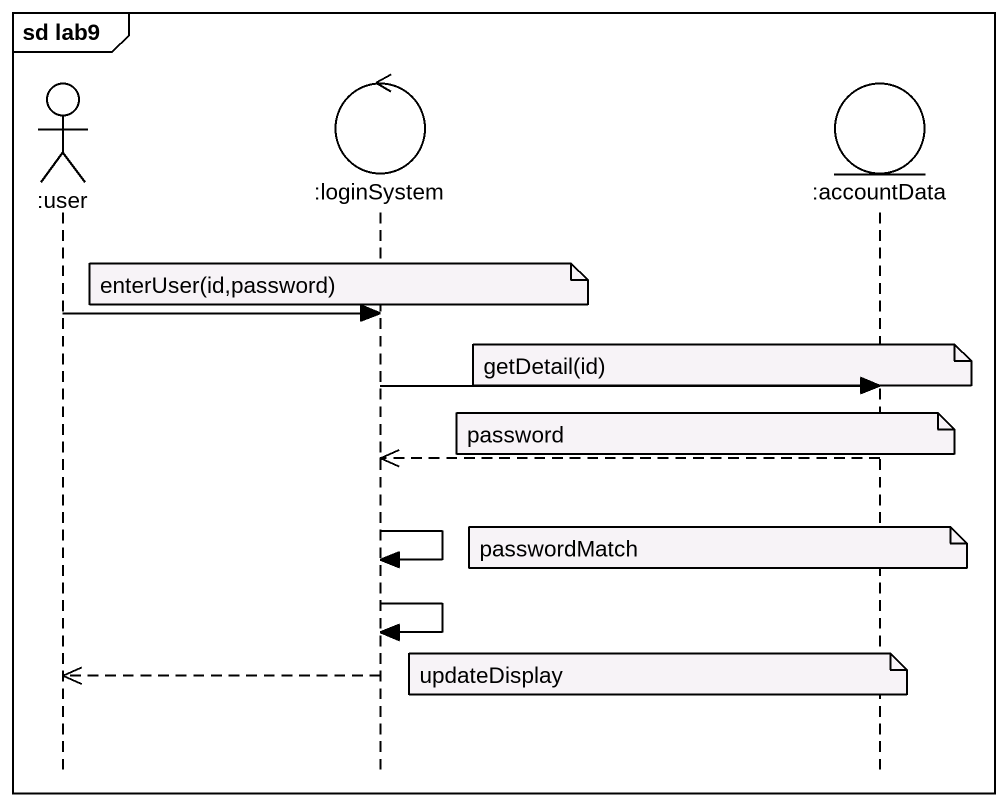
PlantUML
@startuml
mainframe sd lab9
hide footbox
actor ":user" as user
control ":loginSystem" as loginSystem
entity ":accountData" as accountData

note over loginSystem : enterUser(id,password)
user -> loginSystem
note over accountData : getDetail(id)
loginSystem -> accountData
note over accountData : password
accountData -->> loginSystem
loginSystem -> loginSystem
note over accountData : passwordMatch
loginSystem -> loginSystem
note over accountData : updateDisplay
loginSystem -->> user
@enduml
